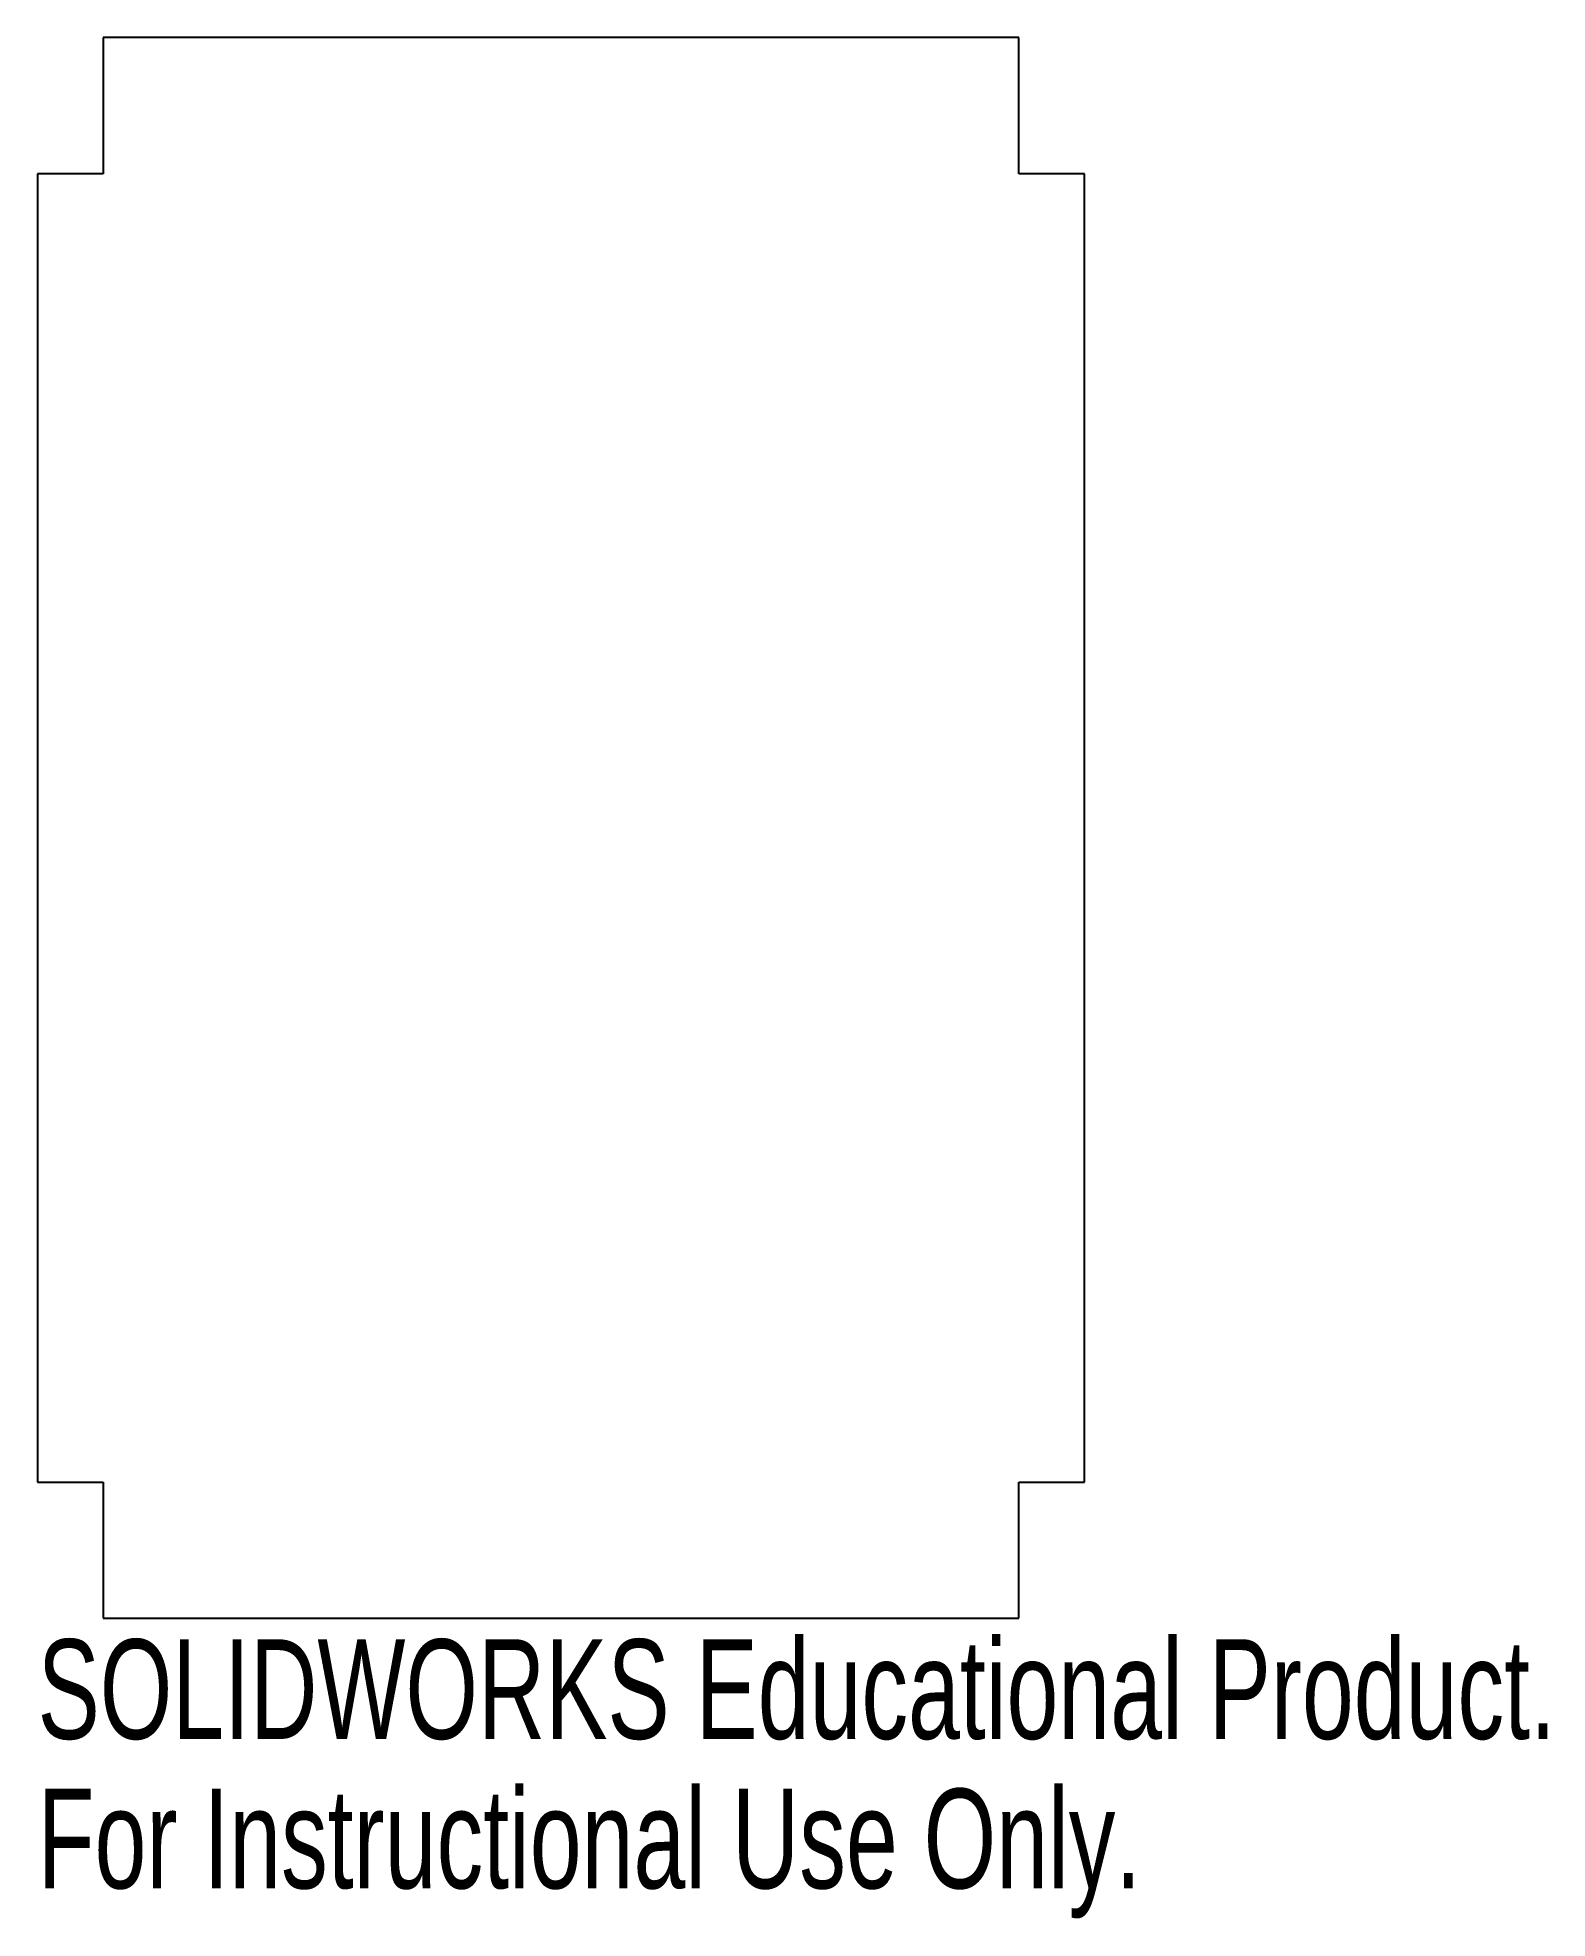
# Model space of a CAD drawing. Header units: inches. Extents: x -1 to 1.88, y -2.08 to 1.51.
import ezdxf

# ---------------------------------------------------------------- set-up
doc = ezdxf.new("R2010")
doc.units = ezdxf.units.IN
doc.header["$MEASUREMENT"] = 0
doc.styles.add('SLDTEXTSTYLE0', font='TXT', dxfattribs={"width": 0.7})

msp = doc.modelspace()

# ---------------------------------------------------------------- linework, layer by layer
at = {"color": 7, "linetype": 'Continuous', "lineweight": 25}
for p, q in [((0.875, 1.51), (-0.875, 1.51)), ((-0.875, 1.51), (-0.875, 1.25)), ((0.875, 1.25), (0.875, 1.51)), ((-0.875, 1.25), (-1, 1.25)), ((-1, 1.25), (-1, -1.25)), ((1, 1.25), (0.875, 1.25)), ((1, -1.25), (1, 1.25)), ((-1, -1.25), (-0.875, -1.25)), ((-0.875, -1.25), (-0.875, -1.51)), ((0.875, -1.25), (1, -1.25)), ((0.875, -1.51), (0.875, -1.25)), ((-0.875, -1.51), (0.875, -1.51))]:
    msp.add_line(p, q, dxfattribs=at)

# ---------------------------------------------------------------- texts
at = {"color": 7, "linetype": 'Continuous', "char_height": 0.1903, "attachment_point": 1, "style": 'SLDTEXTSTYLE0'}
for s, insert in [('SOLIDWORKS Educational Product.', (-1, -1.5501)), ('For Instructional Use Only.', (-1, -1.8356))]:
    msp.add_mtext(s, dxfattribs=dict(at, insert=insert))

doc.saveas('drawing.dxf')
